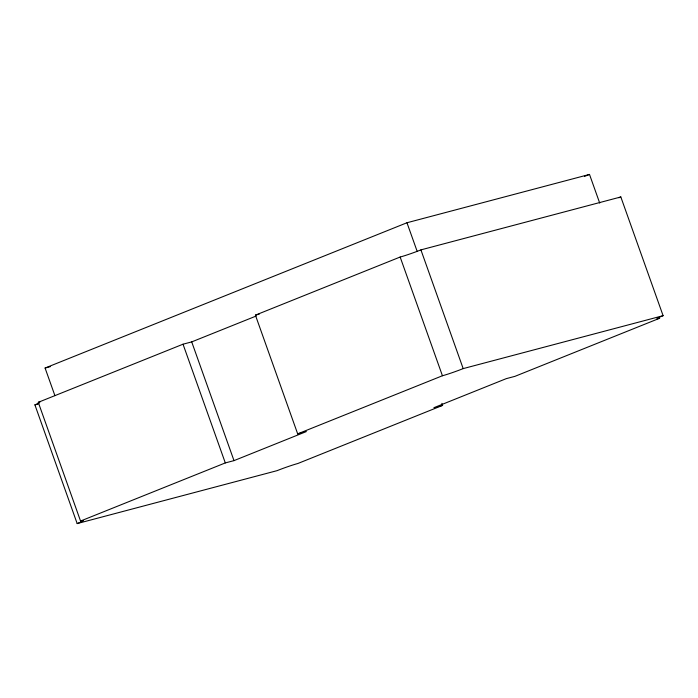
<?xml version="1.0" encoding="UTF-8"?>
<svg xmlns="http://www.w3.org/2000/svg" width="698" height="698" viewBox="0 0 698 698"><rect width="100%" height="100%" fill="white"/><g stroke="black" fill="none" stroke-linecap="round" stroke-linejoin="round"><path stroke-width="1.05" d="M54.924 395.67L45.082 368.038L406.969 222.749L589.505 174.421L599.704 203.074M584.444 176.446L589.505 174.421M39.184 403.025A15.784 0.907 -19.6 0 1 34.9 404.857L77.173 523.579A15.784 0.907 -19.6 0 0 80.549 521.04L38.268 402.318L183.024 344.201L191.714 341.898L256.053 316.072M80.549 521.04L225.306 462.922L233.996 460.628L306.37 431.565L297.68 433.868L255.407 315.147L400.155 257.03A15.784 0.907 -19.6 0 0 420.911 249.884L620.827 196.958L663.1 315.679A15.784 0.907 -19.6 0 0 659.732 318.218L514.976 376.335L506.286 378.639L433.903 407.693L442.593 405.39L441.869 403.348M297.68 433.868L442.436 375.751A15.784 0.907 -19.6 0 0 463.184 368.605L663.1 315.679M442.593 405.39L297.845 463.507A15.784 0.907 -19.6 0 0 277.089 470.653L77.173 523.579M45.082 368.038L50.335 366.642M255.407 315.147L259.263 314.126M34.9 404.857L38.058 404.02M420.911 249.884L463.184 368.605M406.969 222.749L417.177 251.402M400.155 257.03L442.436 375.751M191.714 341.898L233.996 460.628M183.024 344.201L225.306 462.922M618.856 197.761A15.784 0.907 -19.6 0 1 620.827 196.958M38.268 402.318A15.784 0.907 -19.6 0 1 40.109 401.891"/></g></svg>
